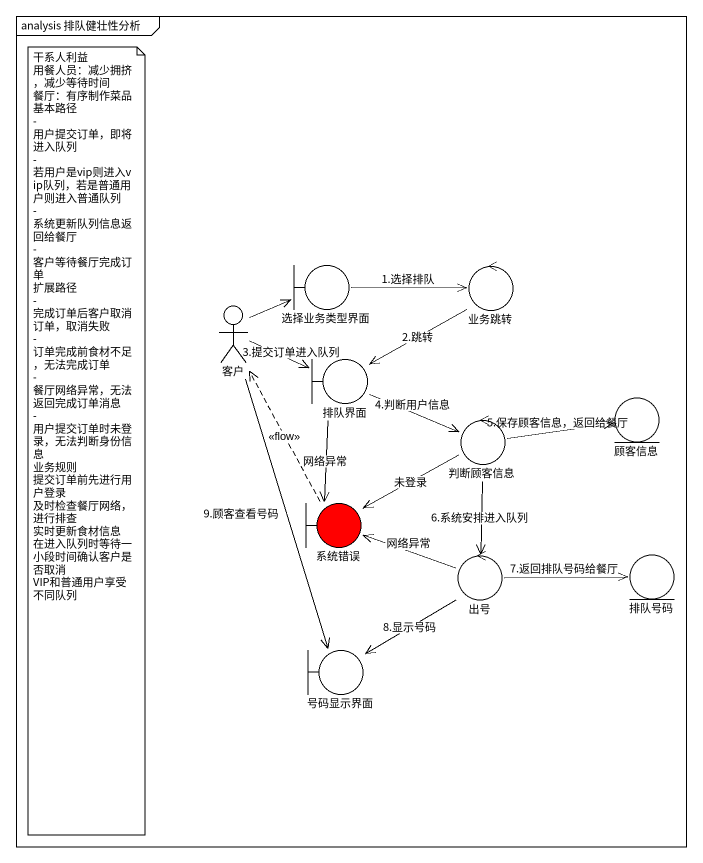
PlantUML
@startuml
mainframe analysis 排队健壮性分析
boundary 选择业务类型界面
actor 客户
control 业务跳转
boundary 排队界面
entity 顾客信息
control 判断顾客信息
boundary 系统错误 #FF0000
control 出号
entity 排队号码
boundary 号码显示界面
选择业务类型界面 -right-> 业务跳转 : 1.选择排队
客户 -up-> 选择业务类型界面
客户 -right-> 排队界面 : 3.提交订单进入队列
客户 --> 号码显示界面 : 9.顾客查看号码
业务跳转 --> 排队界面 : 2.跳转
排队界面 -right-> 判断顾客信息 : 4.判断用户信息
排队界面 --> 系统错误 : 网络异常
判断顾客信息 -right-> 顾客信息 : 5.保存顾客信息，返回给餐厅
判断顾客信息 -left-> 系统错误 : 未登录
判断顾客信息 --> 出号 : 6.系统安排进入队列
系统错误 .up.> 客户 : <<flow>>
出号 -left-> 系统错误 : 网络异常
出号 -right-> 排队号码 : 7.返回排队号码给餐厅
出号 --> 号码显示界面 : 8.显示号码
note as N1
  干系人利益
  用餐人员：减少拥挤，减少等待时间
  餐厅：有序制作菜品
  基本路径
  - 用户提交订单，即将进入队列
  - 若用户是vip则进入vip队列，若是普通用户则进入普通队列
  - 系统更新队列信息返回给餐厅
  - 客户等待餐厅完成订单
  扩展路径
  - 完成订单后客户取消订单，取消失败
  - 订单完成前食材不足，无法完成订单
  - 餐厅网络异常，无法返回完成订单消息
  - 用户提交订单时未登录，无法判断身份信息
  业务规则
  提交订单前先进行用户登录
  及时检查餐厅网络，进行排查
  实时更新食材信息
  在进入队列时等待一小段时间确认客户是否取消
  VIP和普通用户享受不同队列
end note
@enduml
